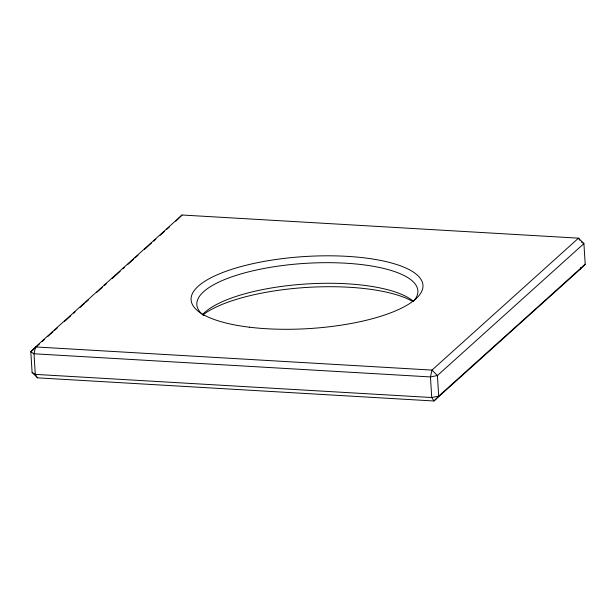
<?xml version="1.0" encoding="UTF-8"?>
<svg xmlns="http://www.w3.org/2000/svg" width="616" height="616" viewBox="0 0 616 616"><rect width="100%" height="100%" fill="white"/><g stroke="black" fill="none" stroke-linecap="round" stroke-linejoin="round"><path stroke-width="0.92" d="M580.441 269.061L585.2 264.202L583.906 243.605L578.501 238.161L182.051 215.015L35.559 346.939L30.8 351.798L32.094 372.395L37.499 377.839L433.949 400.985L580.441 269.061L580.826 267.344M182.051 215.015L175.868 221.152M39.378 344.075L30.8 351.798L34.003 353.784L430.453 376.93L437.414 375.537L583.906 243.605L581.504 242.119M42.235 341.495L44.375 339.57M47.948 336.351L52.953 331.847M54.385 330.561L57.242 327.981M64.387 321.544L70.817 315.754M73.674 313.182L75.106 311.896M80.111 307.392L84.392 303.526M85.824 302.24L88.681 299.669M96.543 292.585L102.264 287.441M104.404 285.508L106.545 283.576M112.266 278.432L120.128 271.348M122.984 268.776L124.417 267.49M127.989 264.272L133.703 259.12M135.135 257.835L137.992 255.263M144.421 249.472L151.567 243.035M153.715 241.102L155.856 239.17M160.145 235.312L164.434 231.447M166.574 229.522L169.431 226.942M585.2 264.202L438.707 396.134L433.949 400.985L431.747 397.528L430.453 376.93L432.001 370.093L578.501 238.161L579.818 240.232M32.094 372.395L35.297 374.382L37.499 377.839M203.911 315.723A110.734 34.404 -3.6 0 1 302.071 263.579A110.734 34.404 -3.6 0 1 414.044 300.654M202.487 314.73A110.734 34.404 -3.6 0 1 306.321 283.976A110.734 34.404 -3.6 0 1 413.413 301.355M203.342 314.537A116.162 36.09 -3.6 0 1 306.945 287.418A116.162 36.09 -3.6 0 1 412.866 301.494M35.559 346.939L34.003 353.784L35.297 374.382L431.747 397.528L438.707 396.134L437.414 375.537L432.001 370.093L35.559 346.939M249.372 327.196A116.162 36.09 -3.6 0 0 422.984 285.847A116.162 36.09 -3.6 0 0 248.733 264.611A116.162 36.09 -3.6 0 0 249.372 327.196"/></g></svg>
